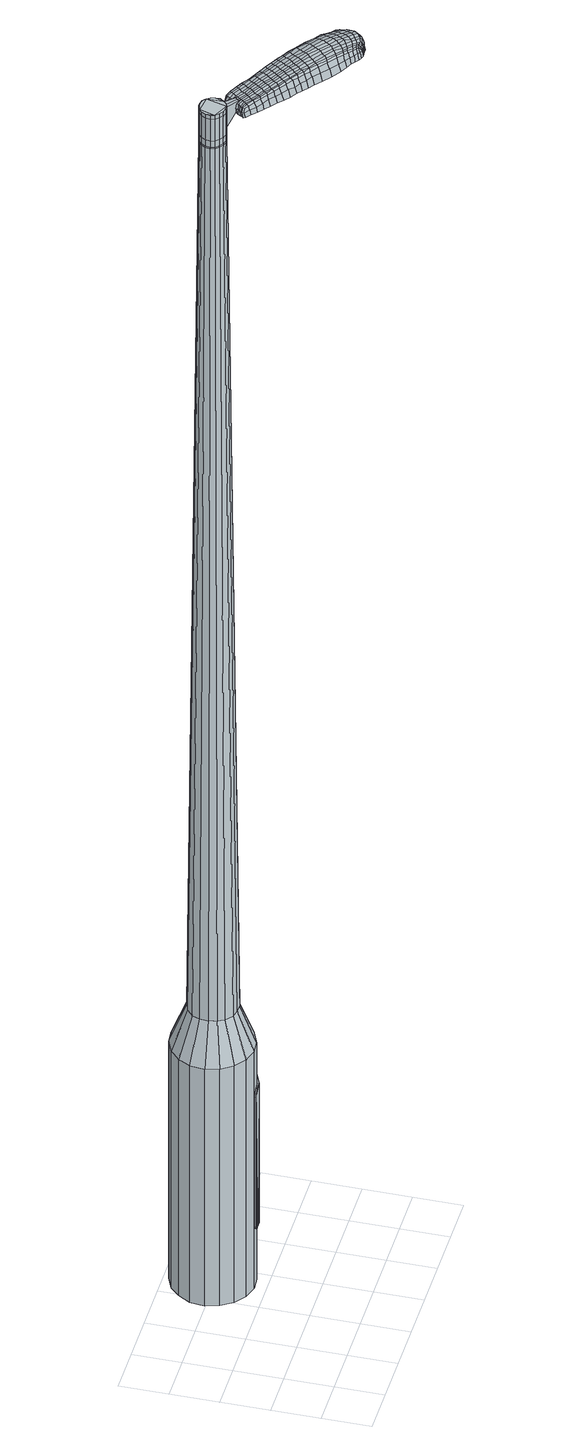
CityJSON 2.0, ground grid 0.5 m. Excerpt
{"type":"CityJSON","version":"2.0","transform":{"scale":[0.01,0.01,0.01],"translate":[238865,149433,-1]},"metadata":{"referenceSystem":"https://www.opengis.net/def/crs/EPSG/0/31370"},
"CityObjects":{
"object1":{"type":"GenericCityObject","attributes":{"cluster":952,"mean_distance_to_centroid":0.231,"new_centroid_x":238866.3,"new_centroid_y":149434.54,"mean_distance_to_camera":12.4,"H1":17.55,"H2":16.71,"Z_final":110.86,"cluster2":-1,"proj_x":238862.68,"proj_y":149439.4,"id_line":51553,"bearing_l":53.29,"distance":6.06,"orientation":"right","G_obj":323.29},"geometry":[{"type":"MultiSurface","lod":"2","boundaries":[[[0,1,2,3]],[[1,4,5,2]],[[4,6,7,5]],[[6,8,9,7]],[[8,10,11,9]],[[10,12,13,11]],[[12,14,15,13]],[[14,16,17,15]],[[16,18,19,17]],[[18,20,21,19]],[[20,22,23,21]],[[22,24,25,23]],[[24,26,27,25]],[[26,28,29,27]],[[28,30,31,29]],[[30,32,33,31]],[[32,34,35,33]],[[34,0,3,35]],[[36,37,38,39]],[[38,40,41,42]],[[41,43,42]],[[42,44,45,46]],[[45,47,46]],[[46,48,49,50]],[[49,51,50]],[[42,46,50,38]],[[50,52,39,38]],[[53,36,39]],[[2,5,7,35]],[[7,9,11,15]],[[11,13,15]],[[15,17,19,23]],[[19,21,23]],[[23,25,27,31]],[[27,29,31]],[[15,23,31,7]],[[31,33,35,7]],[[3,2,35]],[[1,0,54,55]],[[0,34,56,54]],[[34,32,57,56]],[[32,30,58,57]],[[30,28,59,58]],[[28,26,60,59]],[[26,24,61,60]],[[24,22,62,61]],[[22,20,63,62]],[[20,18,64,63]],[[18,16,65,64]],[[16,14,66,65]],[[14,12,67,66]],[[12,10,68,67]],[[10,8,69,68]],[[8,6,70,69]],[[6,4,71,70]],[[4,1,55,71]],[[55,54,72,73]],[[54,56,74,72]],[[56,57,75,74]],[[57,58,76,75]],[[58,59,77,76]],[[59,60,78,77]],[[60,61,79,78]],[[61,62,80,79]],[[62,63,81,80]],[[63,64,82,81]],[[64,65,83,82]],[[65,66,84,83]],[[66,67,85,84]],[[67,68,86,85]],[[68,69,87,86]],[[69,70,88,87]],[[70,71,89,88]],[[71,55,73,89]],[[72,90,91,73]],[[92,93,90,72]],[[75,94,93,92]],[[95,96,94,75]],[[77,97,96,95]],[[98,99,97,77]],[[79,100,99,98]],[[101,102,100,79]],[[103,104,102,101]],[[82,105,104,103]],[[83,106,105,82]],[[107,108,106,83]],[[109,110,108,107]],[[86,111,110,109]],[[87,112,111,86]],[[88,113,112,87]],[[89,114,113,88]],[[73,91,114,89]],[[115,116,117,118]],[[119,115,118,120]],[[121,119,120,122]],[[123,121,122,124]],[[125,123,124,126]],[[127,125,126,128]],[[129,127,128,130]],[[131,129,130,132]],[[133,131,132,134]],[[135,133,134,136]],[[137,135,136,138]],[[139,137,138,140]],[[141,139,140,142]],[[143,141,142,144]],[[145,143,144,146]],[[147,145,146,148]],[[74,92,72]],[[74,75,92]],[[76,95,75]],[[76,77,95]],[[78,98,77]],[[78,79,98]],[[80,101,79]],[[80,81,103,101]],[[81,82,103]],[[84,107,83]],[[84,85,109,107]],[[85,86,109]],[[149,110,111]],[[149,150,108,110]],[[150,106,108]],[[151,104,105]],[[151,152,102,104]],[[152,100,102]],[[153,99,100]],[[153,97,99]],[[154,96,97]],[[154,94,96]],[[155,93,94]],[[155,90,93]],[[39,52,147,156]],[[91,90,157,148]],[[53,39,156,116]],[[90,155,117,157]],[[36,53,116,115]],[[155,94,118,117]],[[37,36,115,119]],[[94,154,120,118]],[[38,37,119,121]],[[154,97,122,120]],[[40,38,121,123]],[[97,153,124,122]],[[41,40,123,125]],[[153,100,126,124]],[[43,41,125,127]],[[100,152,128,126]],[[42,43,127,129]],[[152,151,130,128]],[[44,42,129,131]],[[151,105,132,130]],[[45,44,131,133]],[[105,106,134,132]],[[47,45,133,135]],[[106,150,136,134]],[[46,47,135,137]],[[150,149,138,136]],[[48,46,137,139]],[[149,111,140,138]],[[49,48,139,141]],[[111,112,142,140]],[[51,49,141,143]],[[112,113,144,142]],[[50,51,143,145]],[[113,114,146,144]],[[52,50,145,147]],[[114,91,148,146]],[[147,148,158,159]],[[148,157,160,158]],[[157,117,161,160]],[[117,116,162,161]],[[116,156,163,162]],[[156,147,159,163]],[[164,165,166,167]],[[168,164,167,169]],[[164,168,170,171]],[[165,164,171,172]],[[173,174,175,176]],[[177,173,176,178]],[[173,177,179,180]],[[174,173,180,181]],[[182,183,184,185]],[[186,182,185,187]],[[182,186,188,189]],[[183,182,189,190]],[[191,192,193,194]],[[195,191,194,196]],[[191,195,197,198]],[[192,191,198,199]],[[200,201,202,203]],[[204,200,203,205]],[[200,204,206,207]],[[201,200,207,208]],[[209,210,211,212]],[[213,209,212,214]],[[209,213,215,216]],[[210,209,216,217]],[[218,219,220,221]],[[210,218,221,211]],[[218,210,217,222]],[[219,218,222,223]],[[224,225,226,227]],[[219,224,227,220]],[[224,219,223,228]],[[225,224,228,229]],[[230,168,169,231]],[[225,230,231,226]],[[230,225,229,232]],[[168,230,232,170]],[[233,234,235,236]],[[237,233,236,238]],[[233,237,239,240]],[[234,233,240,241]],[[242,243,244,245]],[[234,242,245,235]],[[242,234,241,246]],[[243,242,246,247]],[[248,249,250,251]],[[243,248,251,244]],[[248,243,247,252]],[[249,248,252,253]],[[254,255,256,257]],[[249,254,257,250]],[[254,249,253,258]],[[255,254,258,259]],[[260,165,172,261]],[[255,260,261,256]],[[260,255,259,262]],[[165,260,262,166]],[[263,264,265,266]],[[267,263,266,268]],[[263,267,269,270]],[[264,263,270,271]],[[272,273,274,275]],[[264,272,275,265]],[[272,264,271,276]],[[273,272,276,277]],[[278,279,280,281]],[[273,278,281,274]],[[278,273,277,282]],[[279,278,282,283]],[[284,177,178,285]],[[279,284,285,280]],[[284,279,283,286]],[[177,284,286,179]],[[287,288,289,290]],[[291,287,290,292]],[[287,291,293,294]],[[288,287,294,295]],[[296,297,298,299]],[[288,296,299,289]],[[296,288,295,300]],[[297,296,300,301]],[[302,303,304,305]],[[297,302,305,298]],[[302,297,301,306]],[[303,302,306,307]],[[308,309,310,311]],[[303,308,311,304]],[[308,303,307,312]],[[309,308,312,313]],[[314,174,181,315]],[[309,314,315,310]],[[314,309,313,316]],[[174,314,316,175]],[[317,203,202,318]],[[319,317,318,320]],[[317,319,321,322]],[[203,317,322,205]],[[323,319,320,324]],[[325,323,324,326]],[[323,325,327,328]],[[319,323,328,321]],[[329,325,326,330]],[[331,329,330,332]],[[329,331,333,334]],[[325,329,334,327]],[[335,331,332,336]],[[337,335,336,338]],[[335,337,339,340]],[[331,335,340,333]],[[341,337,338,342]],[[192,341,342,193]],[[341,192,199,343]],[[337,341,343,339]],[[344,345,190,189]],[[346,344,189,188]],[[344,346,347,348]],[[345,344,348,349]],[[350,351,349,348]],[[352,350,348,347]],[[350,352,353,354]],[[351,350,354,355]],[[356,357,355,354]],[[358,356,354,353]],[[356,358,359,360]],[[357,356,360,361]],[[362,363,361,360]],[[364,362,360,359]],[[362,364,197,195]],[[363,362,195,196]],[[365,366,367,368]],[[267,365,368,269]],[[365,267,268,369]],[[366,365,369,370]],[[371,186,187,372]],[[366,371,372,367]],[[371,366,370,373]],[[186,371,373,188]],[[374,375,376,377]],[[213,374,377,215]],[[374,213,214,378]],[[375,374,378,379]],[[380,381,382,383]],[[375,380,383,376]],[[380,375,379,384]],[[381,380,384,385]],[[386,183,190,387]],[[381,386,387,382]],[[386,381,385,388]],[[183,386,388,184]],[[389,390,391,392]],[[171,389,392,172]],[[389,171,170,393]],[[390,389,393,394]],[[395,396,397,398]],[[390,395,398,391]],[[395,390,394,399]],[[396,395,399,400]],[[401,194,193,402]],[[396,401,402,397]],[[401,396,400,403]],[[194,401,403,196]],[[404,405,406,407]],[[176,404,407,178]],[[404,176,175,408]],[[405,404,408,409]],[[410,198,197,411]],[[405,410,411,406]],[[410,405,409,412]],[[198,410,412,199]],[[413,414,415,416]],[[291,413,416,293]],[[413,291,292,417]],[[414,413,417,418]],[[419,204,205,420]],[[414,419,420,415]],[[419,414,418,421]],[[204,419,421,206]],[[422,423,424,425]],[[237,422,425,239]],[[422,237,238,426]],[[423,422,426,427]],[[428,429,430,431]],[[423,428,431,424]],[[428,423,427,432]],[[429,428,432,433]],[[434,201,208,435]],[[429,434,435,430]],[[434,429,433,436]],[[201,434,436,202]],[[437,438,427,426]],[[236,437,426,238]],[[437,236,235,439]],[[438,437,439,440]],[[441,442,433,432]],[[438,441,432,427]],[[441,438,440,443]],[[442,441,443,444]],[[445,318,202,436]],[[442,445,436,433]],[[445,442,444,446]],[[318,445,446,320]],[[447,448,449,450]],[[294,447,450,295]],[[447,294,293,416]],[[448,447,416,415]],[[451,322,321,452]],[[448,451,452,449]],[[451,448,415,420]],[[322,451,420,205]],[[453,454,440,439]],[[245,453,439,235]],[[453,245,244,455]],[[454,453,455,456]],[[457,458,444,443]],[[454,457,443,440]],[[457,454,456,459]],[[458,457,459,460]],[[461,324,320,446]],[[458,461,446,444]],[[461,458,460,462]],[[324,461,462,326]],[[463,464,465,466]],[[300,463,466,301]],[[463,300,295,450]],[[464,463,450,449]],[[467,328,327,468]],[[464,467,468,465]],[[467,464,449,452]],[[328,467,452,321]],[[469,470,456,455]],[[251,469,455,244]],[[469,251,250,471]],[[470,469,471,472]],[[473,474,460,459]],[[470,473,459,456]],[[473,470,472,475]],[[474,473,475,476]],[[477,330,326,462]],[[474,477,462,460]],[[477,474,476,478]],[[330,477,478,332]],[[479,480,481,482]],[[306,479,482,307]],[[479,306,301,466]],[[480,479,466,465]],[[483,334,333,484]],[[480,483,484,481]],[[483,480,465,468]],[[334,483,468,327]],[[485,486,472,471]],[[257,485,471,250]],[[485,257,256,487]],[[486,485,487,488]],[[489,490,476,475]],[[486,489,475,472]],[[489,486,488,491]],[[490,489,491,492]],[[493,336,332,478]],[[490,493,478,476]],[[493,490,492,494]],[[336,493,494,338]],[[495,496,497,498]],[[312,495,498,313]],[[495,312,307,482]],[[496,495,482,481]],[[499,340,339,500]],[[496,499,500,497]],[[499,496,481,484]],[[340,499,484,333]],[[501,502,488,487]],[[261,501,487,256]],[[501,261,172,392]],[[502,501,392,391]],[[503,504,492,491]],[[502,503,491,488]],[[503,502,391,398]],[[504,503,398,397]],[[505,342,338,494]],[[504,505,494,492]],[[505,504,397,402]],[[342,505,402,193]],[[506,507,409,408]],[[316,506,408,175]],[[506,316,313,498]],[[507,506,498,497]],[[508,343,199,412]],[[507,508,412,409]],[[508,507,497,500]],[[343,508,500,339]],[[509,510,370,369]],[[266,509,369,268]],[[509,266,265,511]],[[510,509,511,512]],[[513,346,188,373]],[[510,513,373,370]],[[513,510,512,514]],[[346,513,514,347]],[[515,516,517,518]],[[216,515,518,217]],[[515,216,215,377]],[[516,515,377,376]],[[519,520,521,522]],[[516,519,522,517]],[[519,516,376,383]],[[520,519,383,382]],[[523,345,349,524]],[[520,523,524,521]],[[523,520,382,387]],[[345,523,387,190]],[[525,526,512,511]],[[275,525,511,265]],[[525,275,274,527]],[[526,525,527,528]],[[529,352,347,514]],[[526,529,514,512]],[[529,526,528,530]],[[352,529,530,353]],[[531,532,533,534]],[[222,531,534,223]],[[531,222,217,518]],[[532,531,518,517]],[[535,536,537,538]],[[532,535,538,533]],[[535,532,517,522]],[[536,535,522,521]],[[539,351,355,540]],[[536,539,540,537]],[[539,536,521,524]],[[351,539,524,349]],[[541,542,528,527]],[[281,541,527,274]],[[541,281,280,543]],[[542,541,543,544]],[[545,358,353,530]],[[542,545,530,528]],[[545,542,544,546]],[[358,545,546,359]],[[547,548,549,550]],[[228,547,550,229]],[[547,228,223,534]],[[548,547,534,533]],[[551,552,553,554]],[[548,551,554,549]],[[551,548,533,538]],[[552,551,538,537]],[[555,357,361,556]],[[552,555,556,553]],[[555,552,537,540]],[[357,555,540,355]],[[557,558,544,543]],[[285,557,543,280]],[[557,285,178,407]],[[558,557,407,406]],[[559,364,359,546]],[[558,559,546,544]],[[559,558,406,411]],[[364,559,411,197]],[[560,561,394,393]],[[232,560,393,170]],[[560,232,229,550]],[[561,560,550,549]],[[562,563,400,399]],[[561,562,399,394]],[[562,561,549,554]],[[563,562,554,553]],[[564,363,196,403]],[[563,564,403,400]],[[564,563,553,556]],[[363,564,556,361]],[[565,566,567,568]],[[568,567,569,570]],[[571,569,567,572]],[[572,567,566,573]],[[574,575,576,577]],[[577,576,578,579]],[[580,578,576,581]],[[581,576,575,582]],[[583,584,585,586]],[[586,585,587,588]],[[589,587,585,590]],[[590,585,584,591]],[[592,593,594,595]],[[595,594,596,597]],[[598,596,594,599]],[[599,594,593,600]],[[601,602,603,604]],[[604,603,605,606]],[[607,605,603,608]],[[608,603,602,609]],[[610,611,612,613]],[[613,612,614,615]],[[616,614,612,617]],[[617,612,611,618]],[[619,620,621,622]],[[622,621,611,610]],[[618,611,621,623]],[[623,621,620,624]],[[625,626,627,628]],[[628,627,620,619]],[[624,620,627,629]],[[629,627,626,630]],[[570,569,631,632]],[[632,631,626,625]],[[630,626,631,633]],[[633,631,569,571]],[[634,635,636,637]],[[637,636,638,639]],[[640,638,636,641]],[[641,636,635,642]],[[643,644,645,646]],[[646,645,635,634]],[[642,635,645,647]],[[647,645,644,648]],[[649,650,651,652]],[[652,651,644,643]],[[648,644,651,653]],[[653,651,650,654]],[[655,656,657,658]],[[658,657,650,649]],[[654,650,657,659]],[[659,657,656,660]],[[573,566,661,662]],[[662,661,656,655]],[[660,656,661,663]],[[663,661,566,565]],[[664,665,666,667]],[[667,666,668,669]],[[670,668,666,671]],[[671,666,665,672]],[[673,674,675,676]],[[676,675,665,664]],[[672,665,675,677]],[[677,675,674,678]],[[679,680,681,682]],[[682,681,674,673]],[[678,674,681,683]],[[683,681,680,684]],[[579,578,685,686]],[[686,685,680,679]],[[684,680,685,687]],[[687,685,578,580]],[[688,689,690,691]],[[691,690,692,693]],[[694,692,690,695]],[[695,690,689,696]],[[697,698,699,700]],[[700,699,689,688]],[[696,689,699,701]],[[701,699,698,702]],[[703,704,705,706]],[[706,705,698,697]],[[702,698,705,707]],[[707,705,704,708]],[[709,710,711,712]],[[712,711,704,703]],[[708,704,711,713]],[[713,711,710,714]],[[582,575,715,716]],[[716,715,710,709]],[[714,710,715,717]],[[717,715,575,574]],[[601,604,718,719]],[[719,718,720,721]],[[722,720,718,723]],[[723,718,604,606]],[[721,720,724,725]],[[725,724,726,727]],[[728,726,724,729]],[[729,724,720,722]],[[727,726,730,731]],[[731,730,732,733]],[[734,732,730,735]],[[735,730,726,728]],[[733,732,736,737]],[[737,736,738,739]],[[740,738,736,741]],[[741,736,732,734]],[[739,738,742,743]],[[743,742,593,592]],[[600,593,742,744]],[[744,742,738,740]],[[591,745,746,590]],[[590,746,747,589]],[[748,747,746,749]],[[749,746,745,750]],[[750,751,752,749]],[[749,752,753,748]],[[754,753,752,755]],[[755,752,751,756]],[[756,757,758,755]],[[755,758,759,754]],[[760,759,758,761]],[[761,758,757,762]],[[762,763,764,761]],[[761,764,765,760]],[[598,765,764,596]],[[596,764,763,597]],[[766,767,768,769]],[[769,768,668,670]],[[669,668,768,770]],[[770,768,767,771]],[[588,587,772,773]],[[773,772,767,766]],[[771,767,772,774]],[[774,772,587,589]],[[775,776,777,778]],[[778,777,614,616]],[[615,614,777,779]],[[779,777,776,780]],[[781,782,783,784]],[[784,783,776,775]],[[780,776,783,785]],[[785,783,782,786]],[[591,584,787,788]],[[788,787,782,781]],[[786,782,787,789]],[[789,787,584,583]],[[790,791,792,793]],[[793,792,572,573]],[[571,572,792,794]],[[794,792,791,795]],[[796,797,798,799]],[[799,798,791,790]],[[795,791,798,800]],[[800,798,797,801]],[[592,595,802,803]],[[803,802,797,796]],[[801,797,802,804]],[[804,802,595,597]],[[805,806,807,808]],[[808,807,577,579]],[[574,577,807,809]],[[809,807,806,810]],[[598,599,811,812]],[[812,811,806,805]],[[810,806,811,813]],[[813,811,599,600]],[[814,815,816]],[[816,815,692,694]],[[693,692,815,817]],[[817,815,814,818]],[[606,605,819,820]],[[820,819,814,816]],[[818,814,819,821]],[[821,819,605,607]],[[822,823,640]],[[823,638,640]],[[639,638,823,824]],[[825,826,827,828]],[[828,827,823,822]],[[824,823,827,829]],[[829,827,826,830]],[[609,602,831,832]],[[832,831,826,825]],[[830,826,831,833]],[[833,831,602,601]],[[824,834,637,639]],[[634,637,834,835]],[[835,834,836]],[[830,837,838,829]],[[829,838,834,824]],[[836,834,838,839]],[[839,838,837,840]],[[601,719,841,833]],[[833,841,837,830]],[[840,837,841,842]],[[842,841,719,721]],[[843,844,845,846]],[[846,845,695,696]],[[694,695,845,816]],[[845,844,816]],[[722,723,847,848]],[[848,847,844,843]],[[816,844,847,820]],[[820,847,723,606]],[[836,849,835]],[[835,849,646,634]],[[643,646,849,850]],[[850,849,851]],[[840,852,853,839]],[[839,853,849,836]],[[851,849,853,854]],[[854,853,852,855]],[[721,725,856,842]],[[842,856,852,840]],[[855,852,856,857]],[[857,856,725,727]],[[858,859,860,861]],[[861,860,701,702]],[[696,701,860,846]],[[846,860,859,843]],[[728,729,862,863]],[[863,862,859,858]],[[843,859,862,848]],[[848,862,729,722]],[[851,864,865,850]],[[850,865,652,643]],[[649,652,865,866]],[[866,865,864,867]],[[855,868,869,854]],[[854,869,864,851]],[[867,864,869,870]],[[870,869,868,871]],[[727,731,872,857]],[[857,872,868,855]],[[871,868,872,873]],[[873,872,731,733]],[[874,875,876,877]],[[877,876,707,708]],[[702,707,876,861]],[[861,876,875,858]],[[734,735,878,879]],[[879,878,875,874]],[[858,875,878,863]],[[863,878,735,728]],[[867,880,881,866]],[[866,881,658,649]],[[655,658,881,882]],[[882,881,880,883]],[[871,884,885,870]],[[870,885,880,867]],[[883,880,885,886]],[[886,885,884,887]],[[733,737,888,873]],[[873,888,884,871]],[[887,884,888,889]],[[889,888,737,739]],[[890,891,892,893]],[[893,892,713,714]],[[708,713,892,877]],[[877,892,891,874]],[[740,741,894,895]],[[895,894,891,890]],[[874,891,894,879]],[[879,894,741,734]],[[883,896,897,882]],[[882,897,662,655]],[[573,662,897,793]],[[793,897,896,790]],[[887,898,899,886]],[[886,899,896,883]],[[790,896,899,799]],[[799,899,898,796]],[[739,743,900,889]],[[889,900,898,887]],[[796,898,900,803]],[[803,900,743,592]],[[810,901,902,809]],[[809,902,717,574]],[[714,717,902,893]],[[893,902,901,890]],[[600,744,903,813]],[[813,903,901,810]],[[890,901,903,895]],[[895,903,744,740]],[[771,904,905,770]],[[770,905,667,669]],[[664,667,905,906]],[[906,905,904,907]],[[589,747,908,774]],[[774,908,904,771]],[[907,904,908,909]],[[909,908,747,748]],[[910,911,912,913]],[[913,912,617,618]],[[616,617,912,778]],[[778,912,911,775]],[[914,915,916,917]],[[917,916,911,910]],[[775,911,916,784]],[[784,916,915,781]],[[750,745,918,919]],[[919,918,915,914]],[[781,915,918,788]],[[788,918,745,591]],[[907,920,921,906]],[[906,921,676,664]],[[673,676,921,922]],[[922,921,920,923]],[[748,753,924,909]],[[909,924,920,907]],[[923,920,924,925]],[[925,924,753,754]],[[926,927,928,929]],[[929,928,623,624]],[[618,623,928,913]],[[913,928,927,910]],[[930,931,932,933]],[[933,932,927,926]],[[910,927,932,917]],[[917,932,931,914]],[[756,751,934,935]],[[935,934,931,930]],[[914,931,934,919]],[[919,934,751,750]],[[923,936,937,922]],[[922,937,682,673]],[[679,682,937,938]],[[938,937,936,939]],[[754,759,940,925]],[[925,940,936,923]],[[939,936,940,941]],[[941,940,759,760]],[[942,943,944,945]],[[945,944,629,630]],[[624,629,944,929]],[[929,944,943,926]],[[946,947,948,949]],[[949,948,943,942]],[[926,943,948,933]],[[933,948,947,930]],[[762,757,950,951]],[[951,950,947,946]],[[930,947,950,935]],[[935,950,757,756]],[[939,952,953,938]],[[938,953,686,679]],[[579,686,953,808]],[[808,953,952,805]],[[760,765,954,941]],[[941,954,952,939]],[[805,952,954,812]],[[812,954,765,598]],[[795,955,956,794]],[[794,956,633,571]],[[630,633,956,945]],[[945,956,955,942]],[[801,957,958,800]],[[800,958,955,795]],[[942,955,958,949]],[[949,958,957,946]],[[597,763,959,804]],[[804,959,957,801]],[[946,957,959,951]],[[951,959,763,762]],[[565,568,167,166]],[[568,570,169,167]],[[580,581,180,179]],[[581,582,181,180]],[[583,586,185,184]],[[586,588,187,185]],[[607,608,207,206]],[[608,609,208,207]],[[610,613,212,211]],[[613,615,214,212]],[[619,622,221,220]],[[622,610,211,221]],[[625,628,227,226]],[[628,619,220,227]],[[570,632,231,169]],[[632,625,226,231]],[[640,641,240,239]],[[641,642,241,240]],[[642,647,246,241]],[[647,648,247,246]],[[648,653,252,247]],[[653,654,253,252]],[[654,659,258,253]],[[659,660,259,258]],[[660,663,262,259]],[[663,565,166,262]],[[670,671,270,269]],[[671,672,271,270]],[[672,677,276,271]],[[677,678,277,276]],[[678,683,282,277]],[[683,684,283,282]],[[684,687,286,283]],[[687,580,179,286]],[[688,691,290,289]],[[691,693,292,290]],[[697,700,299,298]],[[700,688,289,299]],[[703,706,305,304]],[[706,697,298,305]],[[709,712,311,310]],[[712,703,304,311]],[[582,716,315,181]],[[716,709,310,315]],[[766,769,368,367]],[[769,670,269,368]],[[588,773,372,187]],[[773,766,367,372]],[[615,779,378,214]],[[779,780,379,378]],[[780,785,384,379]],[[785,786,385,384]],[[786,789,388,385]],[[789,583,184,388]],[[693,817,417,292]],[[817,818,418,417]],[[818,821,421,418]],[[821,607,206,421]],[[822,640,425,424]],[[640,239,425]],[[825,828,431,430]],[[828,822,424,431]],[[609,832,435,208]],[[832,825,430,435]],[[960,961,962,963]],[[964,965,963,962]],[[966,967,968,969]],[[970,971,972,973]],[[961,974,975,962]],[[976,964,962,975]],[[977,966,969,978]],[[979,980,971,970]],[[974,981,982,975]],[[982,983,976,975]],[[984,977,978,985]],[[986,980,979,987]],[[981,988,989,982]],[[989,990,983,982]],[[991,984,985,992]],[[993,986,987,994]],[[995,996,997,998]],[[999,1000,996,995]],[[999,1001,1002,1000]],[[1001,1003,1004,1002]],[[1005,1006,1007,1008]],[[1009,1006,1005]],[[1010,1011,1006,1009]],[[1012,1013,1011,1010]],[[1008,997,996,1005]],[[1005,996,1000,1009]],[[1000,1002,1010,1009]],[[1002,1004,1012,1010]],[[969,968,965,964]],[[978,969,964,976]],[[983,985,978,976]],[[990,992,985,983]],[[970,973,967,966]],[[979,970,966,977]],[[987,979,977,984]],[[994,987,984,991]],[[971,995,998,972]],[[980,999,995,971]],[[1001,999,980,986]],[[1003,1001,986,993]],[[1014,1015,1016,1017]],[[1016,1018,1019,1020]],[[1016,1020,1021,1022]],[[1016,1022,1017]],[[1023,1014,1017,1024]],[[1025,1024,1017,1026]],[[1027,1026,1017]],[[1028,1016,1015,1029]],[[1030,1028,1029,1031]],[[1032,1030,1031,1033]],[[1034,1032,1033,1035]],[[1036,1034,1035,1037]],[[1037,1038,1039,1040]],[[1037,1040,1041,1042]],[[1037,1042,1043,1044]],[[1043,1045,1046,1047]],[[1043,1047,1048,1049]],[[1043,1049,1044]],[[1037,1044,1036]],[[1050,1051,1015,1014]],[[1052,1053,1018,1016]],[[1054,1055,1027,1017]],[[1051,1056,1029,1015]],[[1057,1052,1016,1028]],[[1056,1058,1031,1029]],[[1059,1057,1028,1030]],[[1058,1060,1033,1031]],[[1061,1059,1030,1032]],[[1060,1062,1035,1033]],[[1063,1061,1032,1034]],[[1062,1064,1037,1035]],[[1065,1063,1034,1036]],[[1064,1066,1038,1037]],[[1067,1068,1045,1043]],[[1069,1065,1036,1044]],[[1039,1038,1066,1070]],[[1040,1039,1070,1071]],[[1041,1040,1071,1072]],[[1042,1041,1072,1073]],[[1043,1042,1073,1067]],[[1074,1050,1014,1023]],[[1075,1074,1023,1024]],[[1076,1075,1024,1025]],[[1077,1076,1025,1026]],[[1055,1077,1026,1027]],[[1019,1018,1053,1078]],[[1046,1045,1068,1079]],[[1020,1019,1078,1080]],[[1021,1020,1080,1081]],[[1022,1021,1081,1082]],[[1017,1022,1082,1054]],[[1047,1046,1079,1083]],[[1048,1047,1083,1084]],[[1049,1048,1084,1085]],[[1044,1049,1085,1069]]]}]}
},
"vertices":[
[167,129,384],[156,119,384],[156,119,96],[167,129,96],[142,113,384],[142,113,96],[128,112,384],[128,112,96],[114,116,384],[114,116,96],[102,125,384],[102,125,96],[94,137,384],[94,137,96],[90,151,384],[90,151,96],[92,166,384],[92,166,96],[99,179,384],[99,179,96],[109,189,384],[109,189,96],[123,195,384],[123,195,96],[138,196,384],[138,196,96],[152,192,384],[152,192,96],[163,183,384],[163,183,96],[172,171,384],[172,171,96],[175,156,384],[175,156,96],[173,142,384],[173,142,96],[146,155,1524],[145,159,1524],[142,163,1524],[143,146,1524],[139,166,1524],[134,167,1524],[125,165,1524],[130,167,1524],[122,162,1524],[120,158,1524],[120,149,1524],[119,153,1524],[123,145,1524],[127,142,1524],[136,141,1524],[131,141,1524],[140,143,1524],[146,150,1524],[153,139,429],[147,133,429],[157,147,429],[158,155,429],[156,164,429],[151,171,429],[144,176,429],[136,179,429],[127,178,429],[119,175,429],[112,169,429],[109,161,429],[108,152,429],[110,144,429],[114,137,429],[121,131,429],[130,129,429],[138,129,429],[143,146,1483],[140,143,1483],[146,150,1483],[146,155,1483],[145,159,1483],[142,163,1483],[139,166,1483],[134,167,1483],[130,167,1483],[125,165,1483],[122,162,1483],[120,158,1483],[119,153,1483],[120,149,1483],[123,145,1483],[127,142,1483],[131,141,1483],[136,141,1483],[143,146,1485],[140,143,1485],[145,150,1483],[145,150,1485],[146,155,1485],[144,159,1483],[144,159,1485],[142,163,1485],[138,165,1483],[138,165,1485],[134,167,1485],[130,166,1483],[130,166,1485],[126,165,1483],[126,165,1485],[122,162,1485],[120,158,1485],[120,153,1483],[120,153,1485],[121,149,1483],[121,149,1485],[123,145,1485],[127,142,1485],[131,141,1485],[136,141,1485],[146,155,1519],[146,150,1519],[146,150,1493],[146,155,1493],[145,159,1519],[145,159,1493],[142,163,1519],[142,163,1493],[139,166,1519],[139,166,1493],[134,167,1519],[134,167,1493],[130,167,1519],[130,167,1493],[125,165,1519],[125,165,1493],[122,162,1519],[122,162,1493],[120,158,1519],[120,158,1493],[119,153,1519],[119,153,1493],[120,149,1519],[120,149,1493],[123,145,1519],[123,145,1493],[127,142,1519],[127,142,1493],[131,141,1519],[131,141,1493],[136,141,1519],[136,141,1493],[140,143,1519],[140,143,1493],[120,149,1485],[119,153,1485],[125,165,1485],[130,167,1485],[139,166,1485],[145,159,1485],[146,150,1485],[143,146,1519],[143,146,1493],[157,132,1513],[157,132,1518],[158,135,1513],[160,137,1513],[160,137,1518],[158,135,1518],[206,75,1519],[201,79,1518],[201,77,1509],[206,73,1510],[213,69,1519],[213,67,1510],[213,71,1526],[206,77,1525],[201,81,1525],[229,105,1519],[223,109,1518],[222,109,1525],[228,105,1525],[236,100,1519],[235,100,1526],[238,101,1510],[231,106,1510],[225,110,1509],[278,48,1519],[275,45,1519],[276,44,1513],[278,47,1513],[279,51,1519],[280,51,1513],[278,52,1524],[276,49,1524],[274,46,1524],[218,92,1530],[212,96,1529],[210,94,1529],[216,89,1530],[226,86,1531],[224,84,1531],[228,89,1530],[220,95,1530],[215,99,1529],[153,140,1512],[152,138,1512],[153,137,1517],[154,139,1517],[155,142,1512],[156,141,1517],[156,142,1506],[154,139,1506],[152,137,1506],[254,40,1519],[252,42,1519],[251,40,1512],[254,39,1512],[257,39,1518],[257,38,1512],[257,41,1522],[255,42,1523],[252,43,1524],[247,44,1519],[243,47,1519],[243,46,1512],[247,43,1512],[248,46,1524],[243,49,1525],[238,51,1519],[231,55,1519],[231,53,1511],[238,49,1511],[238,52,1526],[232,57,1526],[222,62,1519],[222,60,1510],[222,64,1526],[150,122,1513],[155,117,1513],[155,119,1518],[150,123,1517],[145,126,1512],[147,126,1516],[146,125,1506],[150,121,1507],[155,116,1507],[161,112,1514],[167,108,1515],[167,109,1520],[161,114,1519],[161,111,1507],[167,106,1507],[173,103,1515],[178,98,1516],[178,100,1522],[173,104,1521],[173,101,1508],[178,96,1508],[184,93,1517],[189,88,1517],[190,90,1524],[184,95,1523],[184,91,1508],[190,86,1509],[195,84,1518],[195,86,1524],[195,82,1509],[276,69,1519],[274,71,1519],[273,70,1524],[276,68,1523],[278,67,1518],[277,66,1522],[279,67,1512],[278,69,1512],[276,71,1512],[270,74,1519],[266,78,1519],[265,77,1525],[269,73,1524],[272,75,1512],[268,78,1512],[262,82,1519],[255,87,1519],[254,86,1526],[260,81,1526],[263,82,1511],[257,87,1511],[246,94,1519],[244,93,1526],[248,94,1510],[168,146,1513],[174,142,1513],[176,143,1507],[169,147,1507],[163,149,1512],[164,149,1506],[163,148,1516],[167,146,1517],[173,142,1518],[180,138,1514],[187,134,1515],[188,134,1507],[182,138,1507],[179,138,1519],[185,133,1520],[193,130,1515],[199,126,1516],[201,126,1508],[195,130,1508],[191,129,1521],[198,125,1522],[205,122,1517],[211,118,1517],[213,118,1509],[207,122,1508],[204,121,1523],[210,117,1524],[218,114,1518],[219,114,1509],[216,113,1524],[159,136,1519],[157,134,1519],[165,131,1520],[163,129,1520],[166,134,1520],[160,138,1519],[171,127,1522],[169,125,1522],[177,123,1523],[175,120,1523],[179,125,1523],[172,129,1521],[183,118,1524],[181,116,1524],[189,114,1525],[187,111,1525],[191,116,1525],[185,121,1524],[195,109,1526],[193,107,1526],[200,105,1527],[199,102,1527],[203,108,1527],[197,112,1526],[206,101,1528],[205,98,1528],[209,103,1528],[274,50,1527],[272,47,1527],[276,54,1526],[272,57,1527],[270,53,1528],[268,50,1528],[265,57,1529],[263,54,1529],[267,61,1528],[261,65,1530],[259,61,1530],[257,58,1530],[254,66,1531],[251,63,1531],[256,69,1530],[248,75,1531],[246,71,1531],[244,68,1531],[236,79,1531],[234,76,1531],[238,82,1531],[279,65,1518],[280,62,1519],[281,62,1513],[280,65,1513],[278,65,1523],[278,62,1523],[280,57,1519],[281,56,1513],[278,57,1524],[259,39,1518],[262,39,1518],[261,40,1523],[258,40,1523],[259,38,1513],[262,38,1513],[265,39,1519],[269,40,1519],[268,41,1524],[264,41,1523],[266,38,1513],[270,40,1513],[273,42,1519],[271,43,1524],[273,42,1513],[207,78,1528],[208,79,1528],[203,84,1528],[202,82,1527],[214,72,1528],[215,74,1529],[210,81,1529],[212,84,1530],[206,88,1529],[204,86,1528],[217,76,1529],[219,78,1530],[214,87,1530],[208,91,1529],[221,81,1531],[227,104,1528],[225,102,1529],[233,97,1529],[234,99,1528],[221,108,1527],[219,106,1528],[223,98,1529],[230,93,1530],[217,103,1528],[161,149,1512],[159,148,1512],[160,147,1517],[161,148,1517],[162,150,1506],[161,148,1506],[157,145,1512],[158,144,1517],[158,145,1506],[145,128,1512],[146,129,1512],[146,128,1506],[145,127,1506],[146,128,1517],[147,129,1517],[147,131,1512],[149,133,1512],[149,133,1506],[147,130,1506],[148,131,1517],[150,133,1517],[150,136,1512],[151,135,1506],[151,135,1517],[150,125,1519],[151,126,1519],[156,120,1520],[157,121,1520],[153,128,1519],[154,130,1519],[158,123,1520],[160,125,1520],[156,132,1519],[162,127,1520],[166,145,1519],[164,144,1519],[171,139,1520],[172,141,1520],[163,141,1519],[169,137,1520],[162,115,1521],[163,116,1521],[168,110,1522],[169,112,1522],[164,118,1521],[166,121,1521],[170,114,1522],[172,116,1523],[167,123,1522],[173,118,1523],[178,137,1521],[177,135,1521],[183,131,1522],[184,132,1522],[175,132,1521],[181,128,1522],[173,106,1523],[174,107,1523],[179,101,1524],[180,102,1524],[176,109,1523],[178,111,1524],[182,104,1525],[183,107,1525],[179,114,1524],[185,109,1525],[190,128,1523],[189,127,1523],[195,122,1524],[196,124,1524],[187,124,1524],[193,120,1525],[185,96,1525],[186,98,1525],[190,92,1526],[191,93,1526],[187,100,1526],[189,102,1526],[193,95,1527],[195,98,1527],[191,105,1526],[197,100,1527],[203,120,1525],[201,118,1525],[207,114,1526],[209,116,1526],[199,115,1526],[205,111,1527],[196,87,1527],[197,88,1527],[199,91,1527],[201,93,1528],[203,96,1528],[215,112,1527],[213,110,1527],[211,107,1528],[276,66,1525],[276,63,1525],[273,69,1526],[273,66,1526],[276,59,1526],[273,61,1527],[257,42,1525],[259,42,1525],[256,44,1526],[254,44,1525],[262,42,1525],[266,43,1526],[262,46,1527],[259,44,1526],[269,45,1526],[265,48,1527],[269,72,1526],[269,69,1527],[264,76,1527],[264,73,1528],[268,65,1528],[263,69,1529],[249,46,1526],[251,47,1527],[246,50,1528],[244,50,1527],[254,48,1527],[257,49,1528],[252,53,1529],[249,52,1528],[260,51,1528],[255,56,1530],[260,80,1528],[259,77,1529],[253,85,1528],[252,83,1529],[258,74,1529],[251,79,1530],[239,53,1528],[241,54,1528],[234,59,1529],[233,58,1528],[243,55,1529],[246,57,1530],[239,63,1530],[237,61,1530],[249,60,1530],[242,65,1531],[243,92,1529],[242,90,1529],[241,86,1530],[223,65,1528],[225,66,1529],[227,68,1530],[229,71,1530],[232,73,1531],[202,79,1509],[202,81,1518],[207,76,1518],[208,74,1509],[214,71,1519],[214,69,1510],[214,73,1525],[208,78,1525],[202,82,1525],[221,107,1525],[222,108,1518],[228,104,1518],[227,103,1525],[235,99,1519],[234,98,1525],[237,99,1510],[230,104,1509],[224,108,1509],[274,46,1513],[274,46,1519],[276,49,1519],[277,48,1513],[277,52,1519],[278,52,1513],[276,53,1524],[275,50,1524],[273,47,1524],[211,93,1528],[213,96,1528],[218,91,1529],[217,89,1529],[226,86,1529],[224,84,1529],[228,89,1529],[221,94,1529],[215,99,1528],[154,136,1516],[154,136,1512],[155,138,1512],[156,138,1516],[157,141,1512],[158,140,1516],[158,141,1506],[156,138,1506],[154,136,1506],[252,42,1512],[252,44,1519],[255,42,1518],[255,41,1512],[257,41,1518],[257,40,1512],[257,42,1522],[256,43,1523],[253,45,1523],[244,47,1512],[244,49,1519],[248,46,1519],[248,44,1512],[249,48,1524],[244,51,1525],[233,55,1511],[232,57,1519],[239,52,1519],[239,51,1511],[239,54,1525],[233,59,1526],[223,64,1519],[224,62,1510],[224,65,1526],[157,120,1518],[157,119,1513],[151,124,1513],[151,125,1517],[147,127,1512],[148,127,1515],[147,126,1506],[151,122,1506],[157,117,1507],[168,110,1520],[168,109,1514],[162,114,1514],[163,115,1519],[162,112,1507],[168,107,1507],[180,101,1522],[180,99,1516],[174,104,1515],[174,106,1521],[174,102,1508],[180,98,1508],[191,92,1523],[191,90,1517],[185,95,1516],[185,96,1522],[185,93,1508],[191,88,1508],[196,85,1517],[197,87,1524],[197,83,1509],[272,69,1523],[273,70,1519],[275,67,1518],[274,67,1523],[276,66,1518],[275,65,1522],[278,66,1512],[276,68,1512],[274,70,1512],[264,76,1525],[265,77,1519],[269,73,1519],[268,72,1524],[271,73,1512],[267,77,1512],[253,84,1526],[254,85,1519],[260,80,1519],[259,80,1525],[262,81,1511],[256,86,1511],[245,92,1519],[243,91,1526],[247,92,1510],[175,141,1507],[173,141,1513],[167,145,1513],[168,145,1506],[162,147,1512],[164,147,1506],[163,146,1515],[166,144,1517],[172,140,1518],[187,133,1507],[186,132,1514],[179,136,1514],[181,137,1507],[178,136,1519],[184,132,1520],[200,124,1508],[198,124,1516],[192,128,1515],[194,129,1508],[191,128,1521],[197,123,1522],[212,116,1508],[210,116,1517],[204,120,1516],[206,120,1508],[203,119,1522],[209,115,1523],[216,112,1517],[218,112,1509],[215,111,1524],[159,135,1518],[158,133,1518],[165,131,1519],[164,129,1519],[167,133,1519],[161,138,1518],[171,127,1520],[170,125,1520],[177,122,1521],[175,120,1521],[179,125,1521],[173,129,1520],[183,118,1523],[181,116,1523],[189,113,1524],[187,111,1524],[191,116,1524],[185,120,1523],[195,109,1525],[193,107,1525],[201,105,1526],[199,102,1526],[203,107,1526],[197,112,1525],[207,100,1527],[205,98,1527],[209,103,1527],[271,48,1526],[273,51,1526],[274,54,1525],[271,57,1526],[270,53,1526],[268,51,1526],[263,54,1528],[265,57,1528],[266,61,1527],[261,65,1528],[259,61,1529],[257,59,1529],[251,63,1530],[253,66,1530],[255,69,1529],[248,74,1530],[246,71,1530],[244,68,1530],[234,76,1530],[236,79,1530],[238,82,1530],[279,62,1513],[278,62,1518],[277,64,1518],[278,65,1512],[276,64,1523],[276,62,1523],[278,57,1519],[279,57,1513],[276,57,1523],[261,42,1523],[261,41,1518],[259,41,1518],[259,42,1523],[259,40,1512],[261,40,1512],[267,43,1523],[268,42,1519],[265,41,1519],[264,43,1523],[265,40,1513],[269,42,1513],[271,44,1519],[270,45,1524],[272,43,1513],[203,84,1527],[209,80,1527],[208,79,1527],[203,83,1526],[215,74,1527],[216,74,1528],[207,89,1528],[213,84,1528],[211,82,1528],[205,86,1527],[218,76,1528],[220,79,1529],[215,87,1529],[209,91,1528],[222,81,1529],[232,96,1528],[225,101,1527],[226,102,1527],[233,98,1527],[220,107,1526],[219,105,1527],[223,98,1528],[230,93,1528],[217,102,1527],[161,146,1512],[162,148,1512],[162,146,1516],[163,148,1506],[162,147,1506],[159,144,1512],[160,143,1516],[160,144,1506],[148,127,1506],[147,128,1512],[148,128,1516],[151,131,1506],[150,132,1512],[149,130,1512],[149,129,1506],[150,130,1516],[151,132,1516],[152,134,1512],[153,134,1506],[153,134,1516],[152,125,1518],[157,120,1519],[158,121,1519],[155,129,1518],[153,127,1518],[159,123,1519],[160,125,1519],[156,131,1518],[162,127,1519],[171,139,1519],[165,143,1518],[166,144,1518],[172,140,1519],[163,140,1518],[169,136,1519],[163,116,1520],[169,111,1521],[169,112,1521],[166,120,1520],[165,118,1520],[171,114,1521],[172,116,1521],[168,122,1520],[174,118,1521],[183,130,1521],[177,135,1520],[178,135,1520],[184,131,1521],[175,132,1520],[181,128,1521],[175,107,1522],[174,106,1522],[180,102,1523],[181,102,1523],[178,111,1522],[176,109,1522],[182,104,1523],[184,107,1524],[180,113,1523],[186,109,1524],[195,122,1523],[189,126,1522],[190,127,1522],[196,123,1523],[187,123,1522],[193,119,1523],[186,98,1524],[186,97,1524],[191,92,1525],[192,93,1525],[190,102,1525],[188,100,1524],[194,95,1525],[196,98,1526],[191,104,1525],[197,100,1526],[207,113,1525],[201,118,1524],[202,119,1524],[208,115,1525],[199,115,1524],[205,110,1525],[198,89,1526],[197,88,1526],[201,93,1527],[199,91,1526],[203,95,1527],[213,109,1526],[214,111,1526],[211,106,1526],[275,63,1524],[274,66,1524],[272,68,1525],[272,66,1525],[275,59,1525],[272,61,1525],[256,45,1525],[259,43,1524],[257,43,1524],[254,45,1525],[262,47,1526],[265,45,1525],[262,44,1524],[259,46,1525],[268,46,1525],[265,48,1526],[268,69,1526],[268,71,1526],[263,75,1526],[263,73,1527],[267,65,1526],[262,69,1527],[246,51,1527],[252,48,1526],[250,48,1526],[245,51,1526],[252,54,1528],[257,50,1527],[254,49,1526],[249,52,1527],[260,52,1527],[254,56,1528],[258,77,1527],[259,79,1527],[252,84,1527],[252,82,1528],[257,73,1528],[250,78,1529],[235,60,1528],[241,55,1527],[240,55,1527],[233,59,1527],[239,63,1529],[246,58,1529],[244,56,1528],[237,61,1528],[249,60,1529],[242,66,1530],[242,89,1528],[243,91,1528],[240,85,1529],[225,67,1528],[224,66,1528],[230,71,1529],[227,69,1529],[232,73,1530],[147,126,1508],[151,131,1508],[176,111,1509],[172,105,1509],[193,98,1510],[188,91,1510],[225,73,1512],[219,66,1512],[205,77,1511],[210,84,1511],[239,63,1513],[250,55,1514],[245,48,1514],[233,55,1513],[155,137,1508],[181,117,1509],[198,105,1510],[230,81,1512],[216,92,1511],[245,70,1513],[255,62,1514],[159,142,1508],[186,124,1509],[204,111,1510],[236,88,1512],[221,99,1511],[261,69,1514],[250,78,1513],[163,148,1508],[191,130,1509],[209,118,1510],[241,96,1512],[227,107,1511],[266,76,1514],[256,85,1513],[261,47,1514],[266,45,1514],[261,40,1514],[256,41,1514],[266,54,1514],[270,51,1514],[271,61,1514],[274,57,1514],[276,67,1514],[278,63,1514],[271,45,1515],[276,46,1515],[275,45,1515],[268,41,1515],[274,48,1515],[276,52,1515],[277,47,1515],[279,55,1515],[278,48,1515],[171,174,334],[173,170,334],[173,170,165],[166,182,171],[171,174,165],[169,177,165],[167,179,166],[166,181,167],[166,182,169],[169,177,334],[167,179,333],[166,181,332],[166,182,331],[166,182,328],[176,156,165],[176,156,334],[174,141,165],[174,141,334],[168,128,165],[168,128,334],[157,117,165],[157,117,334],[143,111,165],[143,111,334],[139,111,334],[135,111,334],[132,110,333],[130,110,332],[129,110,331],[129,110,328],[139,111,165],[129,110,171],[129,110,169],[130,110,167],[132,110,166],[135,111,165],[169,172,334],[171,169,334],[171,169,165],[169,172,165],[163,181,171],[163,181,328],[174,156,334],[174,156,165],[172,142,334],[172,142,165],[165,129,334],[165,129,165],[155,120,334],[155,120,165],[143,114,334],[143,114,165],[139,114,334],[128,113,328],[128,113,171],[139,114,165],[135,113,334],[132,113,333],[130,113,332],[129,113,331],[167,175,334],[165,178,333],[164,179,332],[163,180,331],[167,175,165],[129,113,169],[165,178,166],[164,179,167],[163,180,169],[130,113,167],[132,113,166],[135,113,165]
]}
